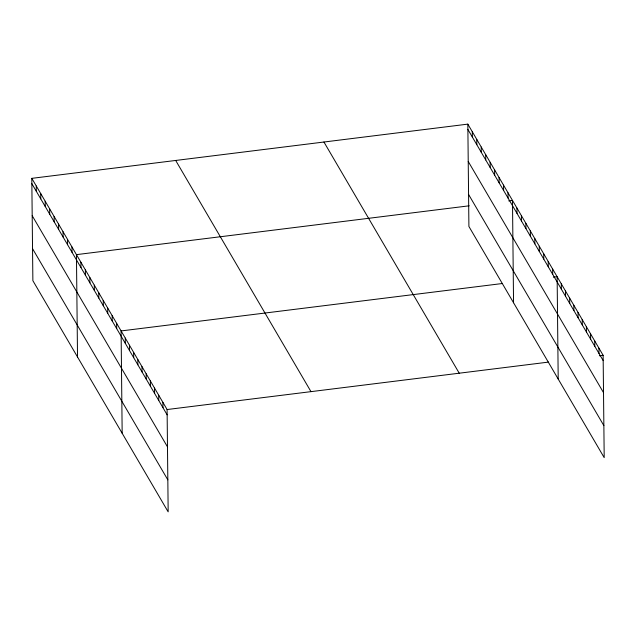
<?xml version="1.0" encoding="UTF-8"?>
<svg xmlns="http://www.w3.org/2000/svg" width="636" height="636" viewBox="0 0 636 636"><rect width="100%" height="100%" fill="white"/><g stroke="black" fill="none" stroke-linecap="round" stroke-linejoin="round"><path stroke-width="0.95" d="M31.8 178.35L167.093 409.536L168.166 511.869L32.873 280.691L31.8 178.35L467.834 124.131L603.127 355.309L604.2 457.65L468.907 226.464L467.834 124.131M469.217 205.802L76.447 254.639L77.52 356.979M508.721 200.889L512.481 200.419L513.554 302.76M502.583 283.489L121.094 330.935L122.168 433.267M553.368 277.177L557.128 276.708L558.201 379.048M167.093 409.536L548.582 362.091M599.366 355.778L603.127 355.309M467.889 129.442L603.182 360.62M468.223 161.457L603.516 392.643M468.573 194.449L603.866 425.627M323.939 142.027L459.24 373.205M175.687 160.463L310.988 391.641M31.856 183.661L167.149 414.847M32.19 215.684L167.483 446.862M32.539 248.668L167.832 479.854M598.945 348.162L599.001 353.473M594.763 341.015L594.819 346.326M590.582 333.876L590.637 339.187M586.4 326.729L586.456 332.04M582.218 319.582L582.274 324.893M578.037 312.435L578.092 317.746M573.855 305.288L573.91 310.599M569.673 298.149L569.729 303.459M565.491 291.002L565.547 296.312M561.31 283.855L561.365 289.165M552.66 269.084L552.716 274.394M548.2 261.452L548.256 266.762M543.732 253.82L543.788 259.13M539.272 246.196L539.328 251.506M534.804 238.564L534.86 243.874M530.337 230.932L530.392 236.242M525.877 223.308L525.932 228.618M521.409 215.676L521.464 220.986M516.949 208.052L517.004 213.362M508.013 192.788L508.069 198.098M503.553 185.163L503.609 190.474M499.085 177.531L499.141 182.842M494.625 169.907L494.681 175.218M490.157 162.275L490.213 167.586M485.689 154.643L485.745 159.954M481.229 147.019L481.285 152.33M476.762 139.387L476.817 144.698M472.302 131.755L472.357 137.074M162.911 402.389L162.967 407.7M158.73 395.242L158.785 400.553M154.548 388.095L154.604 393.406M150.366 380.948L150.422 386.259M146.185 373.801L146.24 379.12M142.003 366.662L142.059 371.973M137.821 359.515L137.877 364.825M133.639 352.368L133.695 357.678M129.458 345.221L129.513 350.531M125.276 338.074L125.332 343.384M116.626 323.303L116.682 328.613M112.167 315.671L112.222 320.981M107.699 308.047L107.754 313.357M103.239 300.415L103.294 305.725M98.771 292.791L98.826 298.101M94.303 285.159L94.359 290.469M89.843 277.527L89.899 282.837M85.375 269.903L85.431 275.213M80.915 262.27L80.971 267.581M71.979 247.014L72.035 252.325M67.519 239.382L67.575 244.693M63.051 231.758L63.107 237.069M58.592 224.126L58.647 229.437M54.124 216.494L54.179 221.805M49.656 208.87L49.711 214.181M45.196 201.238L45.251 206.549M40.728 193.614L40.783 198.925M36.268 185.982L36.324 191.293"/></g></svg>
